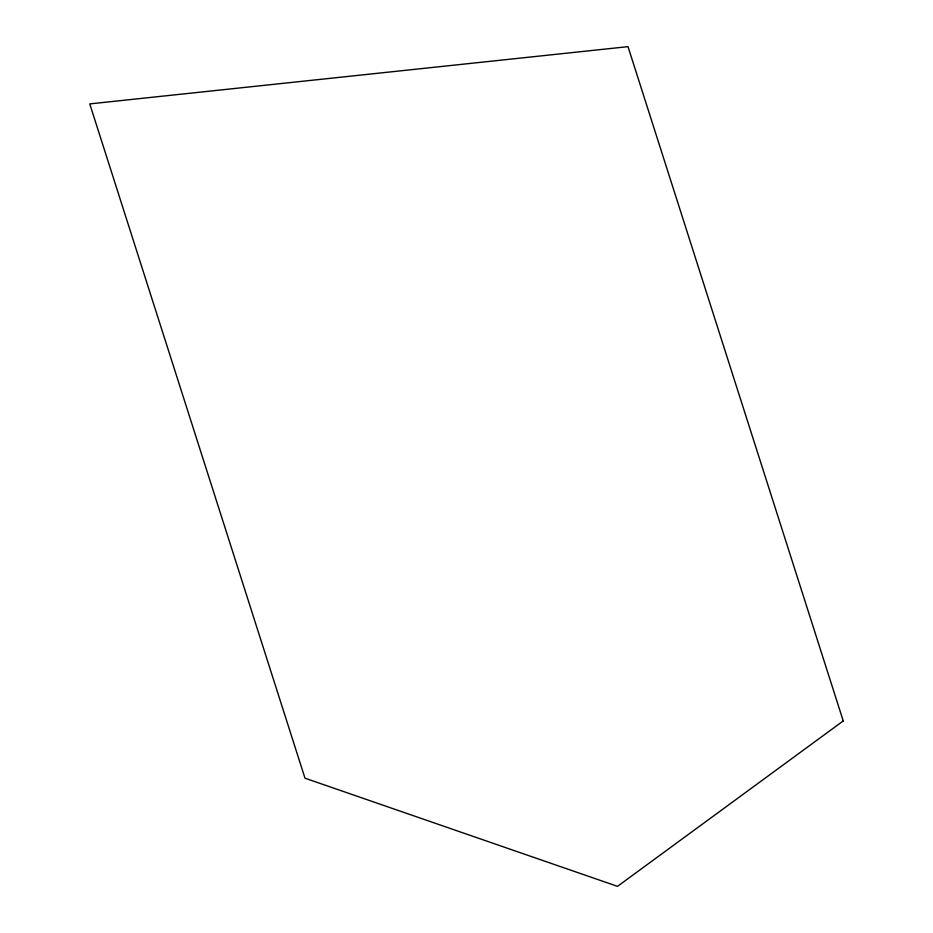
<?xml version="1.0" encoding="UTF-8"?>
<svg xmlns="http://www.w3.org/2000/svg" width="933" height="933" viewBox="0 0 933 933"><rect width="100%" height="100%" fill="white"/><g stroke="black" fill="none" stroke-linecap="round" stroke-linejoin="round"><path stroke-width="1.4" d="M843.234 720.941L617.506 886.35L304.986 778.192L89.766 103.901L628.014 46.65L843.234 720.941"/></g></svg>
